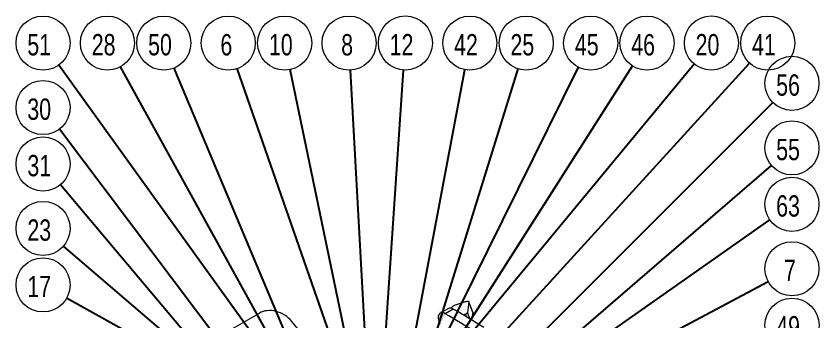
# Model space of a CAD drawing. Header units: millimetres. Extents: x 32 to 249, y 39 to 190.
# Drawn here: x 31.6 to 163.5, y 139.6 to 189.8 of the extents above; entities that cross this region are included whole.
import ezdxf

# ---------------------------------------------------------------- set-up
doc = ezdxf.new("R2010")
doc.units = ezdxf.units.MM
doc.styles.add('SLDTEXTSTYLE0', font='TXT', dxfattribs={"width": 0.75})
doc.dimstyles.new('SLDDIMSTYLE0', dxfattribs={"dimtxt": 0, "dimasz": 3.302, "dimexe": 0, "dimexo": 0.0625, "dimgap": 0, "dimtad": 0, "dimtih": 1, "dimtoh": 1, "dimdec": 0, "dimrnd": 1e-09, "dimzin": 0, "dimdsep": 46, "dimtxsty": 'Standard', "dimsah": 1, "dimcen": 0.09, "dimadec": 0, "dimazin": 0, "dimtfac": 3.302, "dimtdec": 0, "dimtofl": 0, "dimtmove": 0, "dimatfit": 3, "dimfxl": 1, "dimfrac": 2, "dimtolj": 1, "dimtzin": 0, "dimarcsym": 0})

# ---------------------------------------------------------------- blocks, each defined once
blk = doc.blocks.new('SW_NOTE_0')
at = {"color": 0, "linetype": 'Continuous', "lineweight": 0}
blk.add_circle((-2.59, 3.6), 4.44, dxfattribs=at)
at = {"color": 0, "linetype": 'Continuous', "lineweight": 0, "insert": (-5.18, 5.08), "char_height": 3.5, "attachment_point": 1, "style": 'SLDTEXTSTYLE0'}
blk.add_mtext('51', dxfattribs=at)
blk = doc.blocks.new('SW_NOTE_1')
at = {"color": 0, "linetype": 'Continuous', "lineweight": 0}
blk.add_circle((-2.15, 3.88), 4.44, dxfattribs=at)
at = {"color": 0, "linetype": 'Continuous', "lineweight": 0, "insert": (-4.73, 5.37), "char_height": 3.5, "attachment_point": 1, "style": 'SLDTEXTSTYLE0'}
blk.add_mtext('28', dxfattribs=at)
blk = doc.blocks.new('SW_NOTE_2')
at = {"color": 0, "linetype": 'Continuous', "lineweight": 0}
blk.add_circle((-1.72, 4.09), 4.44, dxfattribs=at)
at = {"color": 0, "linetype": 'Continuous', "lineweight": 0, "insert": (-4.3, 5.58), "char_height": 3.5, "attachment_point": 1, "style": 'SLDTEXTSTYLE0'}
blk.add_mtext('50', dxfattribs=at)
blk = doc.blocks.new('SW_NOTE_3')
at = {"color": 0, "linetype": 'Continuous', "lineweight": 0}
blk.add_circle((-1.46, 4.19), 4.44, dxfattribs=at)
at = {"color": 0, "linetype": 'Continuous', "lineweight": 0, "insert": (-2.76, 5.67), "char_height": 3.5, "attachment_point": 1, "style": 'SLDTEXTSTYLE0'}
blk.add_mtext('6', dxfattribs=at)
blk = doc.blocks.new('SW_NOTE_4')
at = {"color": 0, "linetype": 'Continuous', "lineweight": 0}
blk.add_circle((-0.9, 4.34), 4.44, dxfattribs=at)
at = {"color": 0, "linetype": 'Continuous', "lineweight": 0, "insert": (-3.49, 5.83), "char_height": 3.5, "attachment_point": 1, "style": 'SLDTEXTSTYLE0'}
blk.add_mtext('10', dxfattribs=at)
blk = doc.blocks.new('SW_NOTE_5')
at = {"color": 0, "linetype": 'Continuous', "lineweight": 0}
blk.add_circle((-0.24, 4.43), 4.44, dxfattribs=at)
at = {"color": 0, "linetype": 'Continuous', "lineweight": 0, "insert": (-1.54, 5.91), "char_height": 3.5, "attachment_point": 1, "style": 'SLDTEXTSTYLE0'}
blk.add_mtext('8', dxfattribs=at)
blk = doc.blocks.new('SW_NOTE_6')
at = {"color": 0, "linetype": 'Continuous', "lineweight": 0}
blk.add_circle((0.3, 4.43), 4.44, dxfattribs=at)
at = {"color": 0, "linetype": 'Continuous', "lineweight": 0, "insert": (-2.29, 5.91), "char_height": 3.5, "attachment_point": 1, "style": 'SLDTEXTSTYLE0'}
blk.add_mtext('12', dxfattribs=at)
blk = doc.blocks.new('SW_NOTE_7')
at = {"color": 0, "linetype": 'Continuous', "lineweight": 0}
blk.add_circle((0.82, 4.36), 4.44, dxfattribs=at)
at = {"color": 0, "linetype": 'Continuous', "lineweight": 0, "insert": (-1.77, 5.84), "char_height": 3.5, "attachment_point": 1, "style": 'SLDTEXTSTYLE0'}
blk.add_mtext('42', dxfattribs=at)
blk = doc.blocks.new('SW_NOTE_8')
at = {"color": 0, "linetype": 'Continuous', "lineweight": 0}
blk.add_circle((1.32, 4.24), 4.44, dxfattribs=at)
at = {"color": 0, "linetype": 'Continuous', "lineweight": 0, "insert": (-1.27, 5.72), "char_height": 3.5, "attachment_point": 1, "style": 'SLDTEXTSTYLE0'}
blk.add_mtext('25', dxfattribs=at)
blk = doc.blocks.new('SW_NOTE_9')
at = {"color": 0, "linetype": 'Continuous', "lineweight": 0}
blk.add_circle((1.97, 3.97), 4.44, dxfattribs=at)
at = {"color": 0, "linetype": 'Continuous', "lineweight": 0, "insert": (-0.62, 5.46), "char_height": 3.5, "attachment_point": 1, "style": 'SLDTEXTSTYLE0'}
blk.add_mtext('45', dxfattribs=at)
blk = doc.blocks.new('SW_NOTE_10')
at = {"color": 0, "linetype": 'Continuous', "lineweight": 0}
blk.add_circle((2.39, 3.74), 4.44, dxfattribs=at)
at = {"color": 0, "linetype": 'Continuous', "lineweight": 0, "insert": (-0.2, 5.22), "char_height": 3.5, "attachment_point": 1, "style": 'SLDTEXTSTYLE0'}
blk.add_mtext('46', dxfattribs=at)
blk = doc.blocks.new('SW_NOTE_11')
at = {"color": 0, "linetype": 'Continuous', "lineweight": 0}
blk.add_circle((2.83, 3.42), 4.44, dxfattribs=at)
at = {"color": 0, "linetype": 'Continuous', "lineweight": 0, "insert": (0.24, 4.9), "char_height": 3.5, "attachment_point": 1, "style": 'SLDTEXTSTYLE0'}
blk.add_mtext('20', dxfattribs=at)
blk = doc.blocks.new('SW_NOTE_12')
at = {"color": 0, "linetype": 'Continuous', "lineweight": 0}
blk.add_circle((2.99, 3.28), 4.44, dxfattribs=at)
at = {"color": 0, "linetype": 'Continuous', "lineweight": 0, "insert": (0.4, 4.76), "char_height": 3.5, "attachment_point": 1, "style": 'SLDTEXTSTYLE0'}
blk.add_mtext('41', dxfattribs=at)
blk = doc.blocks.new('SW_NOTE_13')
at = {"color": 0, "linetype": 'Continuous', "lineweight": 0}
blk.add_circle((3.14, 3.14), 4.44, dxfattribs=at)
at = {"color": 0, "linetype": 'Continuous', "lineweight": 0, "insert": (0.55, 4.62), "char_height": 3.5, "attachment_point": 1, "style": 'SLDTEXTSTYLE0'}
blk.add_mtext('56', dxfattribs=at)
blk = doc.blocks.new('SW_NOTE_14')
at = {"color": 0, "linetype": 'Continuous', "lineweight": 0}
blk.add_circle((3.36, 2.9), 4.44, dxfattribs=at)
at = {"color": 0, "linetype": 'Continuous', "lineweight": 0, "insert": (0.77, 4.38), "char_height": 3.5, "attachment_point": 1, "style": 'SLDTEXTSTYLE0'}
blk.add_mtext('55', dxfattribs=at)
blk = doc.blocks.new('SW_NOTE_15')
at = {"color": 0, "linetype": 'Continuous', "lineweight": 0}
blk.add_circle((3.63, 2.55), 4.44, dxfattribs=at)
at = {"color": 0, "linetype": 'Continuous', "lineweight": 0, "insert": (1.04, 4.03), "char_height": 3.5, "attachment_point": 1, "style": 'SLDTEXTSTYLE0'}
blk.add_mtext('63', dxfattribs=at)
blk = doc.blocks.new('SW_NOTE_16')
at = {"color": 0, "linetype": 'Continuous', "lineweight": 0}
blk.add_circle((3.92, 2.08), 4.44, dxfattribs=at)
at = {"color": 0, "linetype": 'Continuous', "lineweight": 0, "insert": (2.62, 3.57), "char_height": 3.5, "attachment_point": 1, "style": 'SLDTEXTSTYLE0'}
blk.add_mtext('7', dxfattribs=at)
blk = doc.blocks.new('SW_NOTE_17')
at = {"color": 0, "linetype": 'Continuous', "lineweight": 0}
blk.add_circle((4.12, 1.65), 4.44, dxfattribs=at)
at = {"color": 0, "linetype": 'Continuous', "lineweight": 0, "insert": (1.53, 3.14), "char_height": 3.5, "attachment_point": 1, "style": 'SLDTEXTSTYLE0'}
blk.add_mtext('49', dxfattribs=at)
blk = doc.blocks.new('SW_NOTE_49')
at = {"color": 0, "linetype": 'Continuous', "lineweight": 0}
blk.add_circle((-3.87, 2.16), 4.44, dxfattribs=at)
at = {"color": 0, "linetype": 'Continuous', "lineweight": 0, "insert": (-6.46, 3.65), "char_height": 3.5, "attachment_point": 1, "style": 'SLDTEXTSTYLE0'}
blk.add_mtext('17', dxfattribs=at)
blk = doc.blocks.new('SW_NOTE_50')
at = {"color": 0, "linetype": 'Continuous', "lineweight": 0}
blk.add_circle((-3.37, 2.89), 4.44, dxfattribs=at)
at = {"color": 0, "linetype": 'Continuous', "lineweight": 0, "insert": (-5.95, 4.37), "char_height": 3.5, "attachment_point": 1, "style": 'SLDTEXTSTYLE0'}
blk.add_mtext('23', dxfattribs=at)
blk = doc.blocks.new('SW_NOTE_51')
at = {"color": 0, "linetype": 'Continuous', "lineweight": 0}
blk.add_circle((-2.86, 3.39), 4.44, dxfattribs=at)
at = {"color": 0, "linetype": 'Continuous', "lineweight": 0, "insert": (-5.44, 4.88), "char_height": 3.5, "attachment_point": 1, "style": 'SLDTEXTSTYLE0'}
blk.add_mtext('31', dxfattribs=at)
blk = doc.blocks.new('SW_NOTE_52')
at = {"color": 0, "linetype": 'Continuous', "lineweight": 0}
blk.add_circle((-2.67, 3.54), 4.44, dxfattribs=at)
at = {"color": 0, "linetype": 'Continuous', "lineweight": 0, "insert": (-5.26, 5.03), "char_height": 3.5, "attachment_point": 1, "style": 'SLDTEXTSTYLE0'}
blk.add_mtext('30', dxfattribs=at)

msp = doc.modelspace()

# ---------------------------------------------------------------- linework, layer by layer
at = {"color": 7, "linetype": 'Continuous', "lineweight": 15}
for p, q in [((104.16, 142.58), (105.1, 142.89)), ((106.01, 142.94), (105.76, 141.2)), ((106.63, 141.23), (106, 142.97)), ((106.63, 141.2), (106.01, 142.94)), ((66.66, 138.24), (71.61, 141.1)), ((102.63, 141.84), (101.29, 141.07)), ((103.43, 141.76), (102.09, 140.99)), ((103.16, 141.88), (103.18, 142.01)), ((106.63, 141.2), (106.46, 139.96)), ((106.63, 141.23), (106.63, 141.2)), ((105.45, 140.91), (105.16, 140.75)), ((79.17, 137), (76.92, 139.73))]:
    msp.add_line(p, q, dxfattribs=at)
at = {"color": 8, "linetype": 'Continuous', "lineweight": 15}
for p, q in [((106.14, 140.15), (105.76, 141.2)), ((105.6, 140.48), (105.45, 140.91))]:
    msp.add_line(p, q, dxfattribs=at)
at = {"color": 7, "linetype": 'Continuous', "lineweight": 15, "flags": 128}
for points in [[(103.18, 142.01), (103.2, 142.06), (103.26, 142.13), (103.36, 142.21), (103.48, 142.29), (103.63, 142.37), (103.79, 142.44), (103.97, 142.52), (104.16, 142.58)], [(105.1, 142.89), (105.28, 142.95), (105.46, 142.99), (105.62, 143.02), (105.76, 143.03), (105.87, 143.03), (105.95, 143.01), (106, 142.98), (106.01, 142.94)], [(76.92, 139.73), (76.66, 140.02), (76.38, 140.28), (76.08, 140.53), (75.75, 140.75), (75.41, 140.95), (75.06, 141.12), (74.7, 141.26), (74.34, 141.37), (73.97, 141.45), (73.6, 141.5), (73.24, 141.51), (72.88, 141.49), (72.54, 141.44), (72.21, 141.36), (71.9, 141.24), (71.61, 141.1)], [(102.09, 140.99), (101.92, 141.07), (101.75, 141.12), (101.59, 141.14), (101.44, 141.13), (101.31, 141.08), (101.19, 141), (101.1, 140.88), (101.03, 140.74), (100.98, 140.58), (100.96, 140.4), (100.97, 140.19), (101, 139.98), (101.05, 139.76), (101.14, 139.54), (101.24, 139.32)], [(103.43, 141.76), (103.26, 141.85), (103.09, 141.9), (102.93, 141.92), (102.79, 141.9), (102.65, 141.85), (102.63, 141.84)]]:
    msp.add_lwpolyline(points, dxfattribs=at)
at = {"color": 7, "linetype": 'Continuous', "lineweight": 15}
for centre, radius, start, end in [((36.53, 25.95), 133.75, 57.476, 59.9866), ((105.21, 141.5), 0.628, 292.2022, 332.1885), ((35.19, 25.18), 133.75, 57.476, 59.9866)]:
    msp.add_arc(centre, radius, start, end, dxfattribs=at)

# ---------------------------------------------------------------- block references
at = {"color": 7, "linetype": 'Continuous', "lineweight": 0}
for name, p in [('SW_NOTE_0', (38.66, 181.8)), ('SW_NOTE_1', (48.79, 181.52)), ('SW_NOTE_2', (57.62, 181.31)), ('SW_NOTE_3', (67.95, 181.21)), ('SW_NOTE_4', (76.65, 181.06)), ('SW_NOTE_5', (86.57, 180.97)), ('SW_NOTE_6', (95.28, 180.98)), ('SW_NOTE_7', (105.34, 181.04)), ('SW_NOTE_8', (114.1, 181.16)), ('SW_NOTE_9', (124.03, 181.43)), ('SW_NOTE_10', (132.87, 181.66)), ('SW_NOTE_11', (143, 181.99)), ('SW_NOTE_12', (152.1, 182.12)), ('SW_NOTE_13', (155.92, 175.65)), ('SW_NOTE_52', (38.74, 171.28)), ('SW_NOTE_14', (155.7, 165.31)), ('SW_NOTE_51', (38.93, 162.17)), ('SW_NOTE_15', (155.43, 156.4)), ('SW_NOTE_50', (39.44, 152.1)), ('SW_NOTE_16', (155.14, 146.29)), ('SW_NOTE_49', (39.94, 143.56)), ('SW_NOTE_17', (154.95, 137.46))]:
    msp.add_blockref(name, p, dxfattribs=at)

# ---------------------------------------------------------------- leaders
for points in [[(94.06, 118.54), (152.1, 182.12)], [(98.57, 128.38), (143, 181.99)], [(77.98, 127.2), (38.66, 181.8)], [(80.1, 124.87), (48.79, 181.52)], [(80.04, 127.84), (57.62, 181.31)], [(88.56, 122.19), (67.95, 181.21)], [(89.59, 118.94), (76.65, 181.06)], [(89.96, 119.2), (86.57, 180.97)], [(91.01, 117.91), (95.28, 180.98)], [(93.23, 116.69), (105.34, 181.04)], [(99.68, 132.31), (124.03, 181.43)], [(100.76, 138.21), (114.1, 181.16)], [(102.37, 133.87), (132.87, 181.66)], [(109.69, 129.47), (155.92, 175.65)], [(72.24, 126.87), (38.74, 171.28)], [(112.87, 128.41), (155.7, 165.31)], [(65.25, 130.9), (38.93, 162.17)], [(91.56, 111.58), (155.43, 156.4)], [(61.9, 132.84), (39.44, 152.1)], [(98.75, 116.31), (155.14, 146.29)], [(60.55, 132.07), (39.94, 143.56)]]:
    msp.add_leader(points, dimstyle='SLDDIMSTYLE0', dxfattribs=at)

doc.saveas('drawing.dxf')
